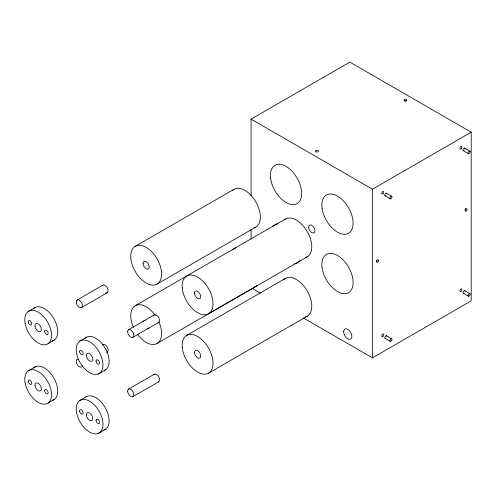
<?xml version="1.0" encoding="UTF-8"?>
<svg xmlns="http://www.w3.org/2000/svg" width="496" height="496" viewBox="0 0 496 496"><rect width="100%" height="100%" fill="white"/><g stroke="black" fill="none" stroke-linecap="round" stroke-linejoin="round"><path stroke-width="0.74" d="M251.088 195.715L251.088 119.127L349.829 62.118L471.2 132.19L471.2 300.843L372.459 357.852L303.391 317.973M135.259 246.314L234.007 189.305M28.235 311.494L35.396 307.359M77.134 300.03L102.846 285.181M81.499 307.588L107.21 292.739M48.106 343.629L54.281 340.07M157.083 284.103L255.824 227.1M135.259 305.697L285.436 218.996M28.235 370.878L35.396 366.742M79.664 341.186L86.825 337.051M128.563 329.722L154.275 314.873M251.088 119.127L372.459 189.199L471.2 132.19M132.922 337.28L158.639 322.437M48.106 403.019L54.281 399.454M98.549 373.897A18.91 10.918 60 0 0 93.732 344.956A18.91 10.918 60 0 0 76.52 352.916A18.91 10.918 60 0 0 98.549 373.897L105.71 369.762M208.512 313.794L307.253 256.792M137.497 334.323A21.818 12.598 60 0 0 157.083 343.492L255.824 286.483M186.688 335.389L285.436 278.38M79.664 400.57L86.825 396.434M128.563 389.106L154.275 374.263M132.922 396.664L158.639 381.821M98.549 433.281A18.91 10.918 60 0 0 93.732 404.339A18.91 10.918 60 0 0 76.52 412.3A18.91 10.918 60 0 0 98.549 433.281L105.71 429.145M208.512 373.184L307.253 316.175M464.603 148.099L469.972 151.199A1.457 0.837 -60 0 1 469.253 153.5A1.457 0.837 -60 0 1 468.205 152.439A1.457 0.837 -60 0 1 469.972 151.199M463.165 150.586L468.54 153.692M386.434 193.229L391.803 196.335A1.457 0.837 -60 0 1 391.077 198.629A1.457 0.837 -60 0 1 390.03 197.569A1.457 0.837 -60 0 1 391.803 196.335M384.995 195.722L390.364 198.822M464.603 290.625L469.972 293.725A1.457 0.837 -60 0 1 469.253 296.019A1.457 0.837 -60 0 1 468.205 294.965A1.457 0.837 -60 0 1 469.972 293.725M463.165 293.111L468.54 296.211M386.434 335.755L391.803 338.855A1.457 0.837 -60 0 1 391.077 341.155A1.457 0.837 -60 0 1 390.03 340.095A1.457 0.837 -60 0 1 391.803 338.855M384.995 338.247L390.364 341.347M252.427 288.554L260.474 293.198M372.459 189.199L372.459 357.852M251.088 229.753L251.088 239.035M299.758 260.437A22.109 12.766 60 0 1 294.432 263.909M272.682 226.759A22.109 12.766 60 0 1 277.679 223.752M465.546 208.5A1.457 0.837 -60 0 1 465.508 208.828M465.403 209.169A1.457 0.837 -60 0 1 465.031 209.827M376.948 260.239A1.457 0.837 -60 0 1 376.321 261.156M404.996 101.091A1.457 0.837 0 0 1 406.1 101.178M232.432 190.52A21.818 12.598 60 0 1 255.824 201.903A21.818 12.598 60 0 1 253.983 227.85M284.351 219.759A21.818 12.598 60 0 1 307.532 232.091A21.818 12.598 60 0 1 305.412 257.542M283.861 279.601A21.818 12.598 60 0 1 307.253 290.978A21.818 12.598 60 0 1 305.412 316.925M232.432 249.91A21.818 12.598 60 0 1 235.848 247.938M257.399 285.262A21.818 12.598 60 0 1 253.983 287.234M158.931 321.947A21.818 12.598 60 0 1 157.083 343.492M133.412 327.242A21.818 12.598 60 0 1 135.433 305.604A21.818 12.598 60 0 1 155.242 315.419M143.189 321.954A4.365 2.517 60 0 1 145.371 320.689M148.843 327.918A4.365 2.517 60 0 1 147.715 328.569M102.356 285.64A4.365 2.517 60 0 1 107.477 288.207A4.365 2.517 60 0 1 105.828 292.863M153.475 316.014A4.365 2.517 60 0 1 158.336 316.913A4.365 2.517 60 0 1 158.001 322.629M153.785 374.716A4.365 2.517 60 0 1 158.639 376.78A4.365 2.517 60 0 1 158.001 382.019M102.356 345.024A4.365 2.517 60 0 1 107.21 347.088A4.365 2.517 60 0 1 106.572 352.327M82.293 365.837A4.365 2.517 60 0 1 77.134 364.455A4.365 2.517 60 0 1 78.517 359.29M33.523 368.063A18.91 10.918 60 0 1 53.797 377.927A18.91 10.918 60 0 1 52.204 400.415M85.833 397.011A18.91 10.918 60 0 1 105.71 408.481A18.91 10.918 60 0 1 103.633 430.106M33.523 308.679A18.91 10.918 60 0 1 53.797 318.544A18.91 10.918 60 0 1 52.204 341.031M84.952 338.371A18.91 10.918 60 0 1 104.718 347.386A18.91 10.918 60 0 1 104.718 370.332M464.002 150.598A1.457 0.837 -60 0 1 462.979 149.879A1.457 0.837 -60 0 1 464.213 148.124A1.457 0.837 -60 0 1 464.975 149.209M385.826 195.728A1.457 0.837 -60 0 1 384.803 195.257A1.457 0.837 -60 0 1 385.615 193.502A1.457 0.837 -60 0 1 386.806 193.607M464.002 293.124A1.457 0.837 -60 0 1 462.973 292.528A1.457 0.837 -60 0 1 464.002 290.749A1.457 0.837 -60 0 1 465.031 291.338M385.51 338.377A1.457 0.837 -60 0 1 384.822 337.398A1.457 0.837 -60 0 1 385.938 335.823A1.457 0.837 -60 0 1 386.855 336.474M322.071 208.252A22.109 12.766 60 0 0 347.454 233.802A22.109 12.766 60 0 0 342.934 200.365A22.109 12.766 60 0 0 322.071 208.252M270.642 178.56A22.109 12.766 60 0 0 296.025 204.11A22.109 12.766 60 0 0 291.505 170.674A22.109 12.766 60 0 0 270.642 178.56M322.071 267.635A22.109 12.766 60 0 0 347.454 293.186A22.109 12.766 60 0 0 342.934 259.749A22.109 12.766 60 0 0 322.071 267.635M308.704 227.968A4.439 2.561 60 0 0 313.869 232.891A4.439 2.561 60 0 0 312.74 226.102A4.439 2.561 60 0 0 308.704 227.968M343.66 331.719A5.816 3.36 60 0 0 349.829 339.4A5.816 3.36 60 0 0 349.829 331.167A5.816 3.36 60 0 0 343.66 331.719M404.643 100.849A1.457 0.837 0 0 0 406.825 100.124A1.457 0.837 0 0 0 404.643 99.392A1.457 0.837 0 0 0 404.643 100.849M316.188 151.919A1.457 0.837 0 0 0 318.37 151.193A1.457 0.837 0 0 0 316.188 150.462A1.457 0.837 0 0 0 316.188 151.919M377.865 262.049A1.457 0.837 -60 0 0 378.33 259.792A1.457 0.837 -60 0 0 376.607 261.318A1.457 0.837 -60 0 0 377.865 262.049M466.321 210.974A1.457 0.837 -60 0 0 466.786 208.723A1.457 0.837 -60 0 0 465.062 210.248A1.457 0.837 -60 0 0 466.321 210.974M383.011 193.756A1.457 0.837 -60 0 0 383.47 191.499A1.457 0.837 -60 0 0 381.746 193.025A1.457 0.837 -60 0 0 383.011 193.756M461.181 148.62A1.457 0.837 -60 0 0 461.64 146.37A1.457 0.837 -60 0 0 459.922 147.895A1.457 0.837 -60 0 0 461.181 148.62M383.011 336.276A1.457 0.837 -60 0 0 383.47 334.025A1.457 0.837 -60 0 0 381.746 335.55A1.457 0.837 -60 0 0 383.011 336.276M461.181 291.146A1.457 0.837 -60 0 0 461.64 288.895A1.457 0.837 -60 0 0 459.922 290.42A1.457 0.837 -60 0 0 461.181 291.146M182.255 287.903A21.818 12.598 60 0 0 206.671 314.551A21.818 12.598 60 0 0 203.875 282.249A21.818 12.598 60 0 0 182.255 287.903M194.513 293.117A4.365 2.517 60 0 0 199.144 298.877A4.365 2.517 60 0 0 199.144 292.708A4.365 2.517 60 0 0 194.513 293.117M130.826 258.211A21.818 12.598 60 0 0 155.242 284.859A21.818 12.598 60 0 0 152.446 252.557A21.818 12.598 60 0 0 130.826 258.211M143.084 263.426A4.365 2.517 60 0 0 147.715 269.185A4.365 2.517 60 0 0 147.715 263.016A4.365 2.517 60 0 0 143.084 263.426M182.255 347.287A21.818 12.598 60 0 0 206.671 373.934A21.818 12.598 60 0 0 203.875 341.632A21.818 12.598 60 0 0 182.255 347.287M194.513 352.507A4.365 2.517 60 0 0 199.144 358.261A4.365 2.517 60 0 0 199.144 352.092A4.365 2.517 60 0 0 194.513 352.507M127.658 331.719A4.365 2.517 60 0 0 132.283 337.478A4.365 2.517 60 0 0 132.283 331.303A4.365 2.517 60 0 0 127.658 331.719M76.229 302.027A4.365 2.517 60 0 0 80.854 307.787A4.365 2.517 60 0 0 80.854 301.611A4.365 2.517 60 0 0 76.229 302.027M127.658 391.102A4.365 2.517 60 0 0 132.283 396.862A4.365 2.517 60 0 0 132.283 390.693A4.365 2.517 60 0 0 127.658 391.102M44.659 390.842A2.474 1.426 60 0 0 47.38 393.936A2.474 1.426 60 0 0 47.163 390.321A2.474 1.426 60 0 0 44.659 390.842M28.235 381.629A2.474 1.426 60 0 0 31.112 384.375A2.474 1.426 60 0 0 30.485 380.587A2.474 1.426 60 0 0 28.235 381.629M25.091 382.608A18.91 10.918 60 0 0 47.12 403.589A18.91 10.918 60 0 0 42.303 374.647A18.91 10.918 60 0 0 25.091 382.608M34.999 385.504A4.507 2.604 60 0 0 40.046 391.009A4.507 2.604 60 0 0 39.469 384.332A4.507 2.604 60 0 0 34.999 385.504M96.088 420.534A2.474 1.426 60 0 0 98.809 423.627A2.474 1.426 60 0 0 98.592 420.013A2.474 1.426 60 0 0 96.088 420.534M79.664 411.32A2.474 1.426 60 0 0 82.541 414.067A2.474 1.426 60 0 0 81.914 410.279A2.474 1.426 60 0 0 79.664 411.32M86.428 415.195A4.507 2.604 60 0 0 91.475 420.701A4.507 2.604 60 0 0 90.898 414.024A4.507 2.604 60 0 0 86.428 415.195M44.659 331.452A2.474 1.426 60 0 0 47.38 334.552A2.474 1.426 60 0 0 47.163 330.937A2.474 1.426 60 0 0 44.659 331.452M28.235 322.245A2.474 1.426 60 0 0 31.112 324.985A2.474 1.426 60 0 0 30.485 321.203A2.474 1.426 60 0 0 28.235 322.245M25.091 323.225A18.91 10.918 60 0 0 47.12 344.205A18.91 10.918 60 0 0 42.303 315.264A18.91 10.918 60 0 0 25.091 323.225M34.999 326.114A4.507 2.604 60 0 0 40.046 331.626A4.507 2.604 60 0 0 39.469 324.948A4.507 2.604 60 0 0 34.999 326.114M96.094 361.28A2.474 1.426 60 0 0 98.902 364.219A2.474 1.426 60 0 0 98.487 360.518A2.474 1.426 60 0 0 96.094 361.28M79.664 351.937A2.474 1.426 60 0 0 82.541 354.677A2.474 1.426 60 0 0 81.914 350.895A2.474 1.426 60 0 0 79.664 351.937M86.428 355.806A4.507 2.604 60 0 0 91.475 361.317A4.507 2.604 60 0 0 90.898 354.64A4.507 2.604 60 0 0 86.428 355.806"/></g></svg>
